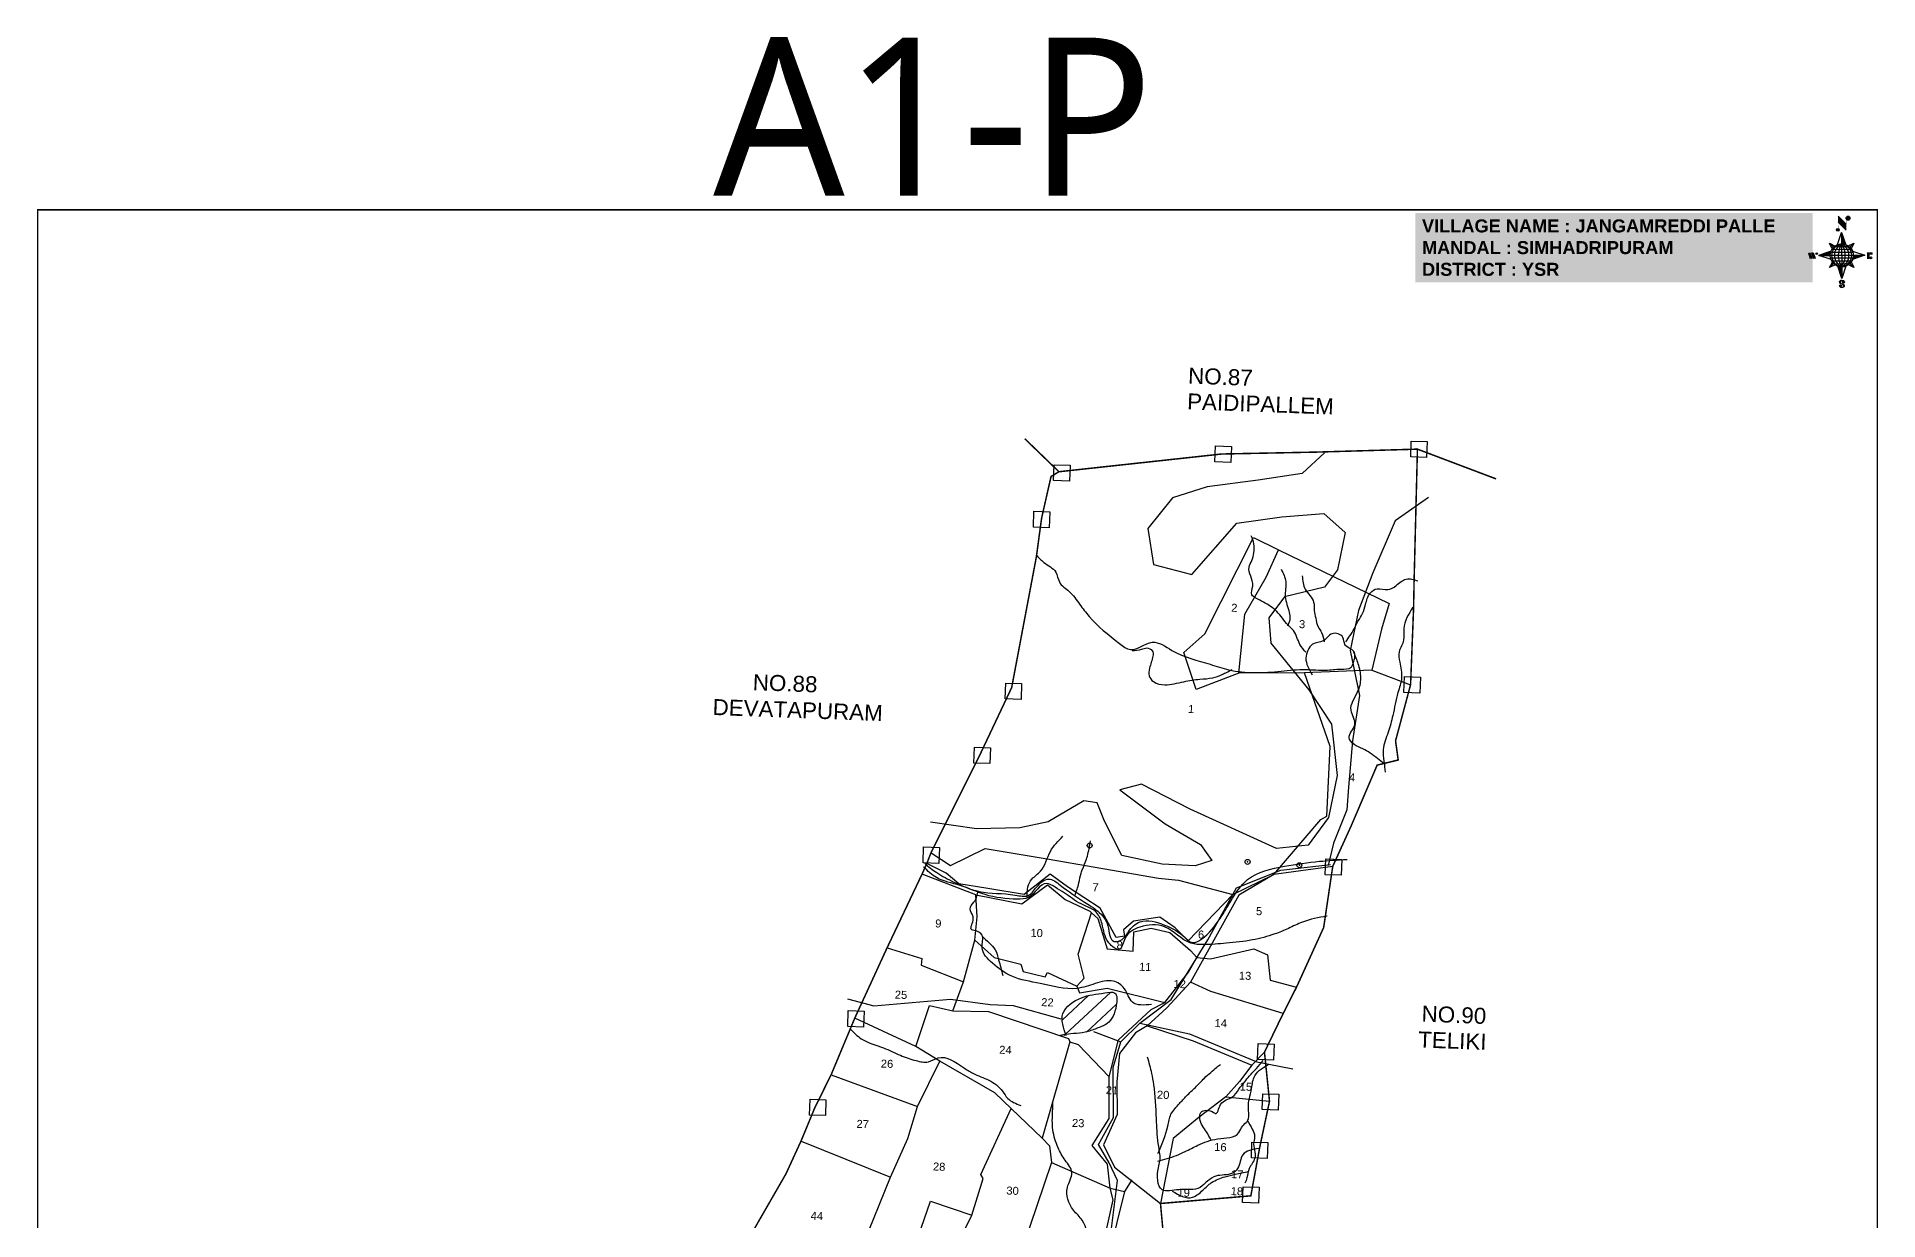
# Model space of a CAD drawing. Header units: inches. Extents: x 196880 to 211028, y 1621932 to 1627510.
# Drawn here: x 196880 to 200559, y 1625147 to 1627510 of the extents above; entities that cross this region are included whole.
import ezdxf
from ezdxf.enums import TextEntityAlignment as Align

# ---------------------------------------------------------------- set-up
doc = ezdxf.new("R2010")
doc.units = ezdxf.units.IN
doc.header["$LTSCALE"] = 15
doc.header["$MEASUREMENT"] = 0
doc.header["$PDMODE"] = 32
doc.header["$PDSIZE"] = 10
for name, color, linetype in [('bord', 1, 'Continuous'), ('BOUNDRY STONES', 240, 'Continuous'), ('CADAS', 1, 'Continuous'), ('PLOT', 7, 'Continuous'), ('PLOTS NO', 7, 'Continuous'), ('POINT', 2, 'Continuous'), ('ROADS', 1, 'Continuous'), ('STREAM', 4, 'Continuous'), ('TEXT', 1, 'Continuous'), ('VILLAGE BOUNADRY', 5, 'Continuous'), ('VILLAGE BOUNDRY', 5, 'Continuous')]:
    doc.layers.add(name, color=color, linetype=linetype)
doc.styles.get("Standard").update_dxf_attribs({"font": 'arial.ttf'})
doc.styles.add('TMS', font='trebuc.ttf')
pattern_1 = [(267.297113149, (-8720374.938, 50637915.138), (10.5367255337, -0.497431438), [])]
pattern_2 = [(357.297113149, (-8720374.938, 50637915.138), (0.497431438, 10.5367255337), [])]

# ---------------------------------------------------------------- blocks, each defined once
blk = doc.blocks.new('*X14')
at = {"color": 0, "linetype": 'Continuous'}
for p, q in [((6321.6, 240.5), (6322.3, 241.2)), ((6321.6, 240.3), (6322.3, 241)), ((6321.6, 240.1), (6322.3, 240.8)), ((6321.6, 239.9), (6322.4, 240.7)), ((6321.6, 239.8), (6322.4, 240.6)), ((6321.6, 239.6), (6322.5, 240.5)), ((6321.6, 239.4), (6322.5, 240.3)), ((6321.6, 239.2), (6322.6, 240.2)), ((6321.7, 239.1), (6322.6, 240.1)), ((6321.8, 240.8), (6322.4, 241.4)), ((6321.8, 239), (6322.7, 240)), ((6321.8, 239), (6322.8, 239.9)), ((6321.9, 238.9), (6322.9, 239.8)), ((6322, 238.8), (6323, 239.7)), ((6322.1, 241.3), (6322.4, 241.6)), ((6322.1, 238.7), (6323.1, 239.6)), ((6322.2, 238.6), (6323.1, 239.6)), ((6322.3, 238.5), (6323.2, 239.5)), ((6322.4, 238.5), (6323.3, 239.4)), ((6322.5, 238.4), (6323.4, 239.3)), ((6322.7, 238.4), (6323.6, 239.3)), ((6322.8, 238.3), (6323.7, 239.2)), ((6322.9, 238.3), (6323.8, 239.1)), ((6323.1, 238.2), (6323.9, 239.1)), ((6323.2, 238.2), (6324, 239)), ((6323.3, 238.2), (6324.2, 239)), ((6323.5, 238.1), (6324.3, 238.9)), ((6323.7, 238.1), (6324.4, 238.9)), ((6323.8, 238.1), (6324.6, 238.8)), ((6324.1, 238.2), (6324.7, 238.8)), ((6324.3, 238.3), (6324.9, 238.8)), ((6324.6, 238.3), (6325.1, 238.8)), ((6324.8, 238.4), (6325.2, 238.8)), ((6325.1, 238.5), (6325.4, 238.8)), ((6325.4, 238.6), (6325.6, 238.8))]:
    blk.add_line(p, q, dxfattribs=at)
blk = doc.blocks.new('*X13')
at = {"color": 0, "linetype": 'Continuous'}
for p, q in [((6324.4, 240.3), (6324.5, 240.4)), ((6324.6, 240.3), (6324.8, 240.5)), ((6324.7, 240.2), (6325, 240.5)), ((6324.8, 240.2), (6325.2, 240.6)), ((6325, 240.1), (6325.5, 240.6)), ((6325.1, 240.1), (6325.6, 240.6)), ((6325.2, 240), (6325.8, 240.6)), ((6325.3, 240), (6326, 240.6)), ((6325.4, 239.9), (6326.1, 240.6)), ((6325.5, 239.8), (6326.2, 240.5)), ((6325.6, 239.8), (6326.3, 240.5)), ((6325.7, 239.7), (6326.5, 240.4)), ((6325.9, 239.6), (6326.6, 240.3)), ((6326, 239.5), (6326.7, 240.3)), ((6326, 239.4), (6326.8, 240.2)), ((6326.1, 239.3), (6327, 240.2)), ((6326.2, 239.3), (6327.1, 240.1)), ((6326.3, 239.2), (6327.1, 240)), ((6326.4, 239.1), (6327.2, 239.9)), ((6326.5, 239), (6327.3, 239.8)), ((6326.5, 238.9), (6327.4, 239.7)), ((6326.6, 238.8), (6327.5, 239.6)), ((6326.7, 238.7), (6327.5, 239.5)), ((6326.8, 238.6), (6327.6, 239.4)), ((6326.8, 238.5), (6327.7, 239.3)), ((6326.8, 236.5), (6327.4, 237)), ((6326.9, 238.3), (6327.8, 239.2)), ((6326.9, 238.2), (6327.9, 239.1)), ((6326.9, 236.8), (6327.6, 237.4)), ((6327, 238.1), (6327.8, 239)), ((6327, 237.9), (6327.8, 238.8)), ((6327, 237.8), (6327.8, 238.6)), ((6327, 237.6), (6327.8, 238.4)), ((6327, 237.4), (6327.8, 238.2)), ((6327, 237.3), (6327.8, 238)), ((6327, 237.1), (6327.8, 237.9))]:
    blk.add_line(p, q, dxfattribs=at)
blk = doc.blocks.new('H')
at = {"layer": 'bord', "extrusion": (0.000427885, 0.004792, 0.999988)}
h = blk.add_hatch(dxfattribs=at)
h.set_pattern_fill('LINE', color=8, scale=84.387686, angle=-2.7029, style=0)
h.set_pattern_definition(pattern_2)
h.paths.add_polyline_path([(-492, 786, -0.090992), (-448, 775), (-486, 912)])
h = blk.add_hatch(dxfattribs=at)
h.set_pattern_fill('LINE', color=8, scale=84.387686, angle=-92.7029, style=0)
h.set_pattern_definition(pattern_1)
h.paths.add_polyline_path([(-625, 665, -0.090992), (-615, 710), (-751, 671)])
h = blk.add_hatch(dxfattribs=at)
h.set_pattern_fill('LINE', color=8, scale=84.387686, angle=-92.7029, style=0)
h.set_pattern_definition(pattern_1)
h.paths.add_polyline_path([(-246, 647), (-372, 653, -0.090992), (-382, 609)])
h = blk.add_hatch(dxfattribs=at)
h.set_pattern_fill('LINE', color=8, scale=84.387686, angle=-2.7029, style=0)
h.set_pattern_definition(pattern_2)
h.paths.add_polyline_path([(-504, 533, -0.090992), (-549, 543), (-510, 406)])
for p, q in [((-519, 1020, -1217), (-435, 927, -1216)), ((-516, 1087, -1217), (-432, 994, -1217)), ((-538, 774, -1216), (-487, 906, -1216)), ((-487, 906, -1216), (-493, 780, -1216)), ((-487, 906, -1216), (-448, 769, -1216)), ((-865, 701, -1215), (-847, 638, -1215)), ((-847, 700, -1215), (-829, 637, -1215)), ((-829, 699, -1215), (-811, 636, -1215)), ((-829, 699, -1215), (-811, 698, -1215)), ((-811, 698, -1215), (-794, 635, -1215)), ((-752, 665, -1215), (-615, 704, -1215)), ((-752, 665, -1215), (-625, 659, -1215)), ((-619, 614, -1215), (-752, 665, -1215)), ((-627, 794, -1216), (-567, 760, -1216)), ((-627, 794, -1216), (-584, 747, -1215)), ((-599, 731, -1215), (-627, 794, -1216)), ((-421, 753, -1216), (-359, 781, -1216)), ((-359, 781, -1216), (-405, 739, -1216)), ((-359, 781, -1216), (-392, 721, -1215)), ((-246, 641, -1215), (-383, 603, -1215)), ((-379, 693, -1215), (-246, 641, -1215)), ((-373, 647, -1215), (-246, 641, -1215)), ((-213, 669, -1215), (-217, 601, -1215)), ((-197, 600, -1215), (-194, 668, -1215)), ((-639, 526, -1214), (-606, 585, -1215)), ((-639, 526, -1214), (-593, 568, -1215)), ((-577, 553, -1215), (-639, 526, -1214)), ((-511, 400, -1214), (-549, 537, -1214)), ((-460, 533, -1215), (-511, 400, -1214)), ((-505, 527, -1214), (-511, 400, -1214)), ((-371, 513, -1214), (-431, 546, -1215)), ((-371, 513, -1214), (-414, 560, -1215)), ((-399, 576, -1215), (-371, 513, -1214))]:
    blk.add_line(p, q, dxfattribs=at)
at = {"layer": 'bord', "color": 8, "linetype": 'ByBlock', "extrusion": (0.000427885, 0.004792, 0.999988)}
for p, q in [((-373, 647, -1215), (-625, 659, -1215)), ((-378, 616, -1215), (-623, 628, -1215)), ((-375, 679, -1215), (-620, 691, -1215)), ((-386, 711, -1215), (-605, 722, -1215)), ((-411, 744, -1216), (-578, 752, -1216)), ((-493, 780, -1216), (-505, 527, -1214)), ((-392, 585, -1215), (-611, 595, -1215)), ((-420, 555, -1215), (-587, 562, -1215))]:
    blk.add_line(p, q, dxfattribs=at)
at = {"layer": 'bord', "extrusion": (0.000427885, 0.004792, 0.999988), "elevation": -1212}
for points, const_width in [([(-522, 960), (-516, 1093)], 1.61), ([(-434, 933), (-428, 1066)], 1.61), ([(-870, 707), (-846, 706)], 0.642), ([(-829, 643), (-855, 644)], 0.642), ([(-829, 643), (-821, 678)], 0.642), ([(-811, 642), (-784, 641)], 0.642), ([(-793, 641), (-782, 694)], 0.642), ([(-223, 676), (-174, 673)], 0.706), ([(-195, 645), (-185, 644)], 0.706), ([(-177, 605), (-226, 607)], 0.706)]:
    blk.add_lwpolyline(points, dxfattribs=dict(at, const_width=const_width))
for points, const_width in [([(-414, 1073, 1), (-398, 1058, 1)], 22.3), ([(-530, 950, 1), (-520, 939, 1)], 14.8), ([(-776, 697, 1), (-769, 690, 1)], 8.9), ([(-180, 618, 1), (-173, 611, 1)], 9.79), ([(-178, 667, 1), (-171, 660, 1)], 9.79), ([(-525, 322, 1), (-533, 329, 1)], 11.1), ([(-490, 362, 1), (-498, 369, 1)], 11.1)]:
    blk.add_lwpolyline(points, format="xyb", close=True, dxfattribs=dict(at, const_width=const_width))
for points in [[(-537, 317), (-531, 310), (-520, 307), (-505, 307), (-494, 310), (-486, 318), (-487, 326), (-491, 333), (-494, 336), (-503, 341), (-522, 347), (-530, 352), (-534, 355), (-537, 363), (-537, 373), (-530, 381), (-520, 384), (-504, 384), (-493, 380), (-487, 373)], [(-522, 348), (-526, 354), (-528, 361), (-528, 371), (-526, 375), (-521, 381), (-515, 384)], [(-505, 307), (-499, 312), (-497, 319), (-497, 327), (-501, 335), (-509, 343)]]:
    blk.add_lwpolyline(points, dxfattribs=at)
at = {"layer": 'bord', "extrusion": (0.000427885, 0.004792, 0.999988)}
for centre, radius in [((-406, 1065, -1212), 22.3), ((-525, 944, -1212), 14.8), ((-773, 694, -1212), 8.9), ((-498, 659, -1212), 127), ((-177, 615, -1212), 9.79), ((-174, 663, -1212), 9.79), ((-529, 325, -1212), 11.1), ((-494, 365, -1212), 11.1)]:
    blk.add_circle(centre, radius, dxfattribs=at)
at = {"layer": 'bord', "color": 8, "linetype": 'ByBlock', "extrusion": (0.000427885, 0.004792, 0.999988)}
for centre, radius, start, end in [((-482, 658, -1212), 128, 94.9254, 259.6691), ((-437, 656, -1212), 141, 113.2864, 241.308), ((-316, 651, -1212), 222, 142.5892, 212.0053), ((-560, 662, -1212), 141, 293.2864, 61.308), ((-681, 668, -1212), 222, 322.5892, 32.0053), ((-515, 660, -1212), 128, 274.9254, 79.6691)]:
    blk.add_arc(centre, radius, start, end, dxfattribs=at)
at = {"layer": 'bord', "extrusion": (0.000427885, 0.004792, 0.999988)}
for points in [[(-516, 1093, -1212), (-431, 1000, -1212), (-519, 1026, -1212), (-434, 933, -1212)], [(-864, 707, -1212), (-846, 706, -1212), (-846, 644, -1212), (-829, 643, -1212)], [(-829, 705, -1212), (-811, 704, -1212), (-811, 642, -1212), (-793, 641, -1212)], [(-193, 674, -1212), (-197, 606, -1212), (-213, 675, -1212), (-216, 607, -1212)]]:
    blk.add_solid(points, dxfattribs=at)
at = {"layer": 'bord', "extrusion": (0.000427885, 0.004792, 0.999988), "xscale": 7.977342409717546, "yscale": 7.977342409717546, "zscale": 7.977342409717546, "rotation": 138.0840426661453}
for name, p in [('*X13', (38301, -31929, -1212)), ('*X14', (38314, -31951, -1212))]:
    blk.add_blockref(name, p, dxfattribs=at)

msp = doc.modelspace()

# ---------------------------------------------------------------- hatches: boundary and pattern name
at = {"layer": 'STREAM'}
h = msp.add_hatch(dxfattribs=at)
h.set_pattern_fill('ANSI31', color=256, scale=7.994443, angle=-2.0676)
h.set_pattern_definition([(42.932401, (173658.556, 1913354.692), (-17.2888125, 18.583892), [])])
edge = h.paths.add_edge_path()
edge.add_spline(control_points=[(198924.7, 1625515.3), (198926.9, 1625515.7), (198935.7, 1625517.2), (198952.2, 1625519.6), (198975.1, 1625520.1), (198996.7, 1625529.4), (199025.6, 1625539.5), (199037.2, 1625567), (199039.8, 1625605.2), (199001.6, 1625597.8), (198968.1, 1625595.6), (198919.6, 1625562.8), (198931.1, 1625530.4), (198936.6, 1625514.8)], knot_values=[0, 0, 0, 0, 0.854671, 3.337541, 6.292259, 9.296337, 12.179174, 17.249689, 20.387722, 22.895636, 28.860402, 34.941657, 40.521947, 40.521947, 40.521947, 40.521947], degree=3, periodic=0)

# ---------------------------------------------------------------- linework, layer by layer
at = {"layer": 'BOUNDRY STONES'}
for points in [[(199626, 1626702.3), (199657.8, 1626701.2), (199656.6, 1626669.4), (199624.9, 1626670.6)], [(199235, 1626692.6), (199266.8, 1626691.5), (199265.6, 1626659.7), (199233.8, 1626660.9)], [(198912.6, 1626655.2), (198944.4, 1626654), (198943.2, 1626622.3), (198911.5, 1626623.4)], [(198872.2, 1626562.1), (198903.9, 1626561), (198902.8, 1626529.3), (198871, 1626530.4)], [(198815.8, 1626219.1), (198847.6, 1626217.9), (198846.4, 1626186.2), (198814.6, 1626187.3)], [(199612.3, 1626231.9), (199644.1, 1626230.7), (199642.9, 1626199), (199611.1, 1626200.1)], [(198753.6, 1626091.1), (198785.3, 1626090), (198784.2, 1626058.2), (198752.4, 1626059.4)], [(198651.7, 1625891.9), (198683.5, 1625890.8), (198682.3, 1625859), (198650.6, 1625860.2)], [(199455.4, 1625868.1), (199487.2, 1625867), (199486, 1625835.2), (199454.3, 1625836.4)], [(198501.2, 1625564.9), (198533, 1625563.8), (198531.9, 1625532), (198500.1, 1625533.2)], [(199320.2, 1625499), (199352, 1625497.9), (199350.8, 1625466.1), (199319.1, 1625467.3)], [(198424.9, 1625388.1), (198456.7, 1625387), (198455.5, 1625355.2), (198423.7, 1625356.4)], [(199329.4, 1625399), (199361.2, 1625397.9), (199360, 1625366.2), (199328.2, 1625367.3)], [(199307.7, 1625302.5), (199339.5, 1625301.4), (199338.3, 1625269.6), (199306.6, 1625270.8)], [(199290, 1625213.3), (199321.8, 1625212.2), (199320.7, 1625180.4), (199288.9, 1625181.6)]]:
    msp.add_lwpolyline(points, close=True, dxfattribs=at)
at = {"layer": 'PLOT'}
for points in [[(198666.6, 1625880.3), (198705.5, 1625855), (198774.8, 1625888.9), (198898.3, 1625867.8), (199120.7, 1625829.3), (199160.8, 1625825.7), (199269.6, 1625796.6), (199351.4, 1625836.5), (199445, 1625946.3), (199457.1, 1625953.4), (199464.2, 1626092.4), (199412.7, 1626239.2), (199281.4, 1626238.6), (199196.6, 1626206.3), (199171.4, 1626280), (199213.5, 1626317.1), (199310.5, 1626509.9), (199360.5, 1626485.1), (199581.7, 1626378), (199566.6, 1626326.8), (199547, 1626244.5), (199624.6, 1626215.8)], [(199281.4, 1626238.6), (199293.6, 1626356.7), (199336, 1626430.6), (199360.5, 1626485.1)], [(199547, 1626244.5), (199412.7, 1626239.2)], [(199269.6, 1625796.6), (199180.4, 1625704.6), (199154.1, 1625730.2), (199123.8, 1625751.6), (199071.1, 1625743.9), (199050.8, 1625726.3), (199052.9, 1625713.5), (199036.3, 1625711), (199004.8, 1625769.8), (198939.1, 1625812), (198904.6, 1625837.4), (198853, 1625796.8), (198779.8, 1625809.1), (198722.4, 1625818.4), (198696.6, 1625839.6), (198658.1, 1625858.6)], [(199469.1, 1625853), (199351.4, 1625836.5)], [(198520.7, 1625071), (198585.4, 1625232.3), (198620.3, 1625309.8), (198639.8, 1625373.4), (198683.9, 1625464.3), (198636.2, 1625493.3), (198663.8, 1625575.3), (198710.5, 1625564.5), (198731.4, 1625622.7), (198754.2, 1625705.9), (198759.1, 1625752.3), (198756.4, 1625796.4), (198648.6, 1625837.4)], [(198756.4, 1625796.4), (198848.1, 1625778), (198899, 1625816.3), (198934.9, 1625786.8), (198984.1, 1625763.7), (198986.9, 1625760), (199000.1, 1625748.7), (199018.4, 1625688.3), (199070.6, 1625683.9), (199071.9, 1625722), (199106.4, 1625729.4), (199143.4, 1625721.1), (199185, 1625684.9), (199197.4, 1625671.1), (199224.8, 1625668.2), (199311.4, 1625688.4), (199339, 1625676.3), (199344.1, 1625626), (199396.9, 1625612.1)], [(199351.4, 1625836.5), (199281.8, 1625795.2), (199184.7, 1625621.6), (199137.9, 1625570.3), (199098.2, 1625534.9), (199075.4, 1625520.7), (199043, 1625479.1), (199037.8, 1625422.7), (199038.2, 1625357.5), (199010.9, 1625296.7), (199033.2, 1625252.6), (199125, 1625179.8)], [(198754.2, 1625705.9), (198793, 1625671), (198846.2, 1625657.8), (198850.8, 1625643.4), (198894.5, 1625632.7), (198899.1, 1625641.2), (198957.8, 1625614), (198972.6, 1625629.9), (198960.5, 1625677.4), (198986.9, 1625760)], [(198578.7, 1625690.1), (198648.3, 1625668.8), (198647, 1625655.9), (198731.4, 1625622.7)], [(198606.8, 1624786.7), (198680.7, 1624789.5), (198738.6, 1624795), (198796.4, 1624807.3), (198818.7, 1624812.8), (198848.3, 1624818.6), (198876.7, 1624831.5), (198884.6, 1624847.7), (198926.8, 1624870.4), (198964.6, 1624948.3), (198982.8, 1625000.2), (198998.9, 1625045.7), (199030.2, 1625187.1), (199024.8, 1625210.6), (199019.4, 1625258.5), (198988.7, 1625295.7), (199022.3, 1625349.8), (199022.8, 1625432.9), (199040.9, 1625506.9), (199106.3, 1625567.3), (199133.4, 1625580.9), (199181, 1625641.7), (199197.4, 1625671.1)], [(198957.8, 1625614), (198963, 1625600.8), (199018.7, 1625610), (199133.4, 1625580.9)], [(199370, 1625559), (199225.4, 1625603.3), (199184.7, 1625621.6)], [(198710.5, 1625564.5), (198781.1, 1625562.9), (198941.2, 1625509.6), (198943.9, 1625502.8), (198960.5, 1625497.6), (199022.8, 1625432.9)], [(198636.2, 1625493.3), (198514.2, 1625549.8)], [(199098.2, 1625534.9), (199190.4, 1625504.3), (199307.4, 1625455.8), (199332.7, 1625482.1)], [(198943.9, 1625502.8), (198888.6, 1625310.1), (198826.7, 1625369.3), (198794.4, 1625400.8), (198683.9, 1625464.3)], [(199307.4, 1625455.8), (199282.6, 1625423.6), (199255.5, 1625392.7), (199202.3, 1625352.3), (199150.3, 1625309.6), (199125, 1625179.8)], [(198467, 1625436.8), (198639.8, 1625373.4)], [(199255.5, 1625392.7), (199342.8, 1625384)], [(198617.2, 1625043.9), (198665.5, 1625184.5), (198747.8, 1625156.4), (198770.7, 1625229.4), (198766.4, 1625237.9), (198826.7, 1625369.3)], [(198406.9, 1625304.5), (198585.4, 1625232.3)], [(198888.6, 1625310.1), (198903.4, 1625294.9), (198907.6, 1625261.7), (199024.8, 1625210.6), (199052.9, 1625203.9)], [(198907.6, 1625261.7), (198849.3, 1625090.8), (198768, 1625112.6), (198734.2, 1625127.6), (198747.8, 1625156.4)], [(199067.9, 1625226.9), (199052.9, 1625203.9), (199022.5, 1625080), (199022.7, 1625038.7), (199021.1, 1624985), (199063.4, 1624910.6), (199096.7, 1624904.7)]]:
    msp.add_lwpolyline(points, dxfattribs=at)
at = {"layer": 'POINT'}
for p in [(198983.5, 1625894.6), (199299, 1625862, 133), (199402.4, 1625855.4)]:
    msp.add_point(p, dxfattribs=at)
at = {"layer": 'ROADS'}
for points in [[(199452.4, 1626679), (199408.1, 1626637.9), (199320.2, 1626624.1), (199218.1, 1626610.7), (199148.8, 1626589), (199099.5, 1626527.6), (199111, 1626455.9), (199187.5, 1626436.1), (199277.7, 1626538.7), (199367.6, 1626551), (199451.4, 1626557.7), (199494.2, 1626519.7), (199478.9, 1626445.5), (199452.4, 1626410.4), (199373, 1626391.4), (199341.3, 1626349.3), (199345.3, 1626298.7), (199421.2, 1626205.4), (199466.8, 1626137.2), (199477.8, 1626034.8), (199460.7, 1625950.9), (199420.3, 1625895.5), (199356.8, 1625888.6), (199184.4, 1625967.5), (199087.1, 1626017.1), (199043.9, 1626005.6), (199134.3, 1625938.2), (199204.7, 1625896.8), (199227.9, 1625864.9), (199194.4, 1625853.9), (199128.4, 1625857.3), (199047.9, 1625874.8), (199013.4, 1625943), (198998.7, 1625980), (198972.1, 1625983.9), (198900.6, 1625941.8), (198843.8, 1625929.7), (198757.2, 1625928), (198665.3, 1625941)], [(199660.1, 1626589.7), (199593.6, 1626542.9), (199549.5, 1626439.4), (199520.4, 1626364.2), (199503.8, 1626283.9), (199522.7, 1626194.2), (199508.5, 1626103.6), (199500.5, 1626011.1), (199497.2, 1625965.6), (199470.7, 1625899.5), (199459.7, 1625854.7)], [(199084, 1625539.6), (199146.3, 1625587), (199219.4, 1625706.4), (199277, 1625810.3), (199365.6, 1625845.4), (199464.7, 1625856.5)], [(198500, 1625588.7), (198552.2, 1625574.7), (198705.2, 1625587.6), (198784.6, 1625577.5), (198830.6, 1625575.2), (198925.7, 1625548.7)], [(198991.2, 1625523), (199045.6, 1625502.5), (199084, 1625539.6), (199183, 1625518.5), (199317.4, 1625463), (199389.1, 1625448.6)], [(198327.9, 1624844.2), (198387, 1624811.2), (198444, 1624790.3), (198469.4, 1624769.8), (198483.9, 1624737.5), (198522.7, 1624711.9), (198572.1, 1624733.5), (198602.7, 1624782.1), (198694, 1624784.2), (198851.9, 1624811.3), (198905.4, 1624848.8), (198929.7, 1624870.8), (199000.9, 1625009.8), (199026.7, 1625124.3), (199038.8, 1625226), (199022.5, 1625260.9), (199000.9, 1625297.4), (199030.9, 1625351.7), (199030.7, 1625451.6), (199045.6, 1625502.5)]]:
    msp.add_lwpolyline(points, dxfattribs=at)
at = {"layer": 'STREAM'}
for points in [[(199415.5, 1626280.6), (199403.6, 1626296.2), (199390.8, 1626323.8), (199379.8, 1626334.7), (199357.4, 1626362.2), (199330.9, 1626380.3), (199315.5, 1626388.9), (199307.7, 1626395.4), (199309.3, 1626412.9), (199302, 1626450.5), (199307.7, 1626463.7), (199311.6, 1626479.2), (199311.8, 1626496.8), (199306.2, 1626513.2)], [(198876.5, 1626475.4), (198892.1, 1626460), (198915.7, 1626440.6), (198923.1, 1626420.9), (198942.4, 1626402.1), (198963.4, 1626376.6), (198982.5, 1626352.1), (199043, 1626298.2), (199065, 1626286), (199108.4, 1626300.6), (199147.8, 1626284.4), (199224.4, 1626256.5), (199261.2, 1626245.6), (199366, 1626242.8), (199415.6, 1626246.2), (199455.1, 1626244.8), (199485.2, 1626247), (199505.8, 1626250.6), (199510.4, 1626259.5), (199511.2, 1626282.3), (199493.6, 1626295.8), (199489.4, 1626310.2), (199467.8, 1626317.6), (199450.1, 1626303.5), (199428.9, 1626296.7), (199419.4, 1626284.2), (199415.5, 1626269.1), (199428.1, 1626235.8)], [(199366.2, 1626446.2), (199375.3, 1626421.6), (199374.3, 1626392.2), (199382.2, 1626360), (199383.1, 1626346.1), (199378.8, 1626333)], [(199408.1, 1626433.3), (199414.3, 1626406.4), (199431, 1626380.6), (199432.3, 1626363.9), (199435.1, 1626349), (199439.7, 1626331.7), (199446.9, 1626320), (199452, 1626301.3)], [(199495.3, 1626301.2), (199503.4, 1626313.7), (199512, 1626327.2), (199520.2, 1626343.1), (199528.8, 1626358), (199534.7, 1626375.9), (199544.1, 1626398.9), (199557.7, 1626407.4), (199579.1, 1626405.7), (199595.6, 1626413.7), (199616.1, 1626426.7), (199639.3, 1626423)], [(199629.3, 1626370.4), (199611.1, 1626327.8), (199610.8, 1626304.9), (199601.8, 1626281.5), (199603, 1626260.5), (199606.6, 1626228.9), (199599.4, 1626200.2), (199589.1, 1626154.2), (199579.8, 1626120.7), (199570, 1626086.3), (199571.5, 1626062.9), (199574.1, 1626041)], [(199068.4, 1626284.1), (199087.5, 1626286.7), (199097.6, 1626289.2), (199108.3, 1626283.6), (199106.6, 1626260.8), (199103.3, 1626248.6), (199102.3, 1626233.8), (199110.9, 1626222.1), (199133.5, 1626215.6), (199171.4, 1626221.8), (199203.9, 1626226.8), (199229.3, 1626229.7), (199248.1, 1626236.2), (199268, 1626246.4)], [(199571.8, 1626057.7), (199558.4, 1626068.6), (199529.1, 1626087.8), (199511.8, 1626096.5), (199501.8, 1626110.2), (199513.2, 1626135.5), (199505.7, 1626164.8), (199518.9, 1626201.4), (199525.2, 1626229.3), (199520, 1626257.5), (199511.3, 1626280.5)], [(198858.7, 1625791.3), (198860, 1625812), (198868.3, 1625827.7), (198885, 1625843.2), (198905.1, 1625882.9), (198930, 1625913.1)], [(198953.8, 1625794.6), (198962, 1625820.2), (198966.3, 1625839.7), (198969.7, 1625848.4), (198978.9, 1625873.5), (198985.2, 1625903.9)], [(199457.9, 1625753.5), (199408.4, 1625741.7), (199380.7, 1625729.1), (199353.1, 1625718), (199308.8, 1625706), (199256.3, 1625699.6), (199211.6, 1625696.7), (199185.3, 1625699.9), (199133.3, 1625732.3), (199083.9, 1625731.7), (199054.3, 1625709.6), (199042.5, 1625687.5), (199021.9, 1625700.1), (199008.3, 1625738.3), (198997.5, 1625760.7), (198966.4, 1625777.9), (198932.7, 1625800.2), (198914.7, 1625811.2), (198897.1, 1625818.7), (198861, 1625790.9), (198839.2, 1625787.5), (198774.6, 1625796.7), (198724.5, 1625814.9), (198677.8, 1625830.5), (198651.8, 1625851.9)], [(198653.9, 1625858.8), (198678, 1625840.5), (198712.4, 1625821.6), (198762.5, 1625803), (198835, 1625795.6), (198860.5, 1625794.7), (198877.7, 1625812), (198901.5, 1625827.7), (198924.6, 1625815.6), (198973.1, 1625781.8), (198999.9, 1625763.3), (199019.7, 1625734), (199032.5, 1625703.1), (199046, 1625705.6), (199060.9, 1625722.5), (199084.1, 1625742.3), (199133.1, 1625735.8), (199174, 1625710.9), (199186.3, 1625701.4), (199217.4, 1625716.4), (199251.3, 1625760), (199265.3, 1625783.3), (199299, 1625826.9), (199372.7, 1625853.1), (199442.5, 1625863.1), (199497.6, 1625866.8)], [(199107.3, 1625577.2), (199068.8, 1625581.9), (199052.6, 1625609.2), (199030.7, 1625623.8), (198994.7, 1625618.9), (198958.1, 1625609.3), (198884.5, 1625619.1), (198828.3, 1625633.5), (198789.1, 1625659.9), (198768.7, 1625691.1), (198768.6, 1625715.5), (198752.8, 1625725.1), (198748, 1625726.2), (198750.6, 1625744.7), (198750, 1625754.3), (198744.8, 1625767.8), (198751.9, 1625781.4), (198756, 1625787.4), (198759.8, 1625801.6)], [(198768.6, 1625713.6), (198782.9, 1625700.2), (198794.8, 1625686.4), (198801.7, 1625666.6), (198810.1, 1625635.3)], [(198936.6, 1625514.8), (198930.1, 1625559), (198967, 1625590.6), (199013.7, 1625600.3), (199033.8, 1625600.1), (199036.7, 1625575.2), (199018.2, 1625539.1), (198997.3, 1625529.3), (198974.6, 1625521.6), (198951.1, 1625519.1), (198931.4, 1625516.5), (198924.7, 1625515.3)], [(198505.4, 1625528.8), (198527.3, 1625508.7), (198571.5, 1625490.6), (198605.4, 1625475.7), (198636.6, 1625465.2), (198661.5, 1625462.8), (198680.7, 1625470.6), (198731.4, 1625451.4), (198749.9, 1625439.9), (198782.4, 1625426), (198809.4, 1625403.8), (198819.8, 1625389.7), (198845.7, 1625375.6)], [(199321.6, 1625289.8), (199289.5, 1625277.3), (199279.1, 1625249.4), (199268.8, 1625240.3), (199235.5, 1625234.4), (199219.6, 1625225.1), (199204, 1625212), (199161.4, 1625207.4), (199128.3, 1625207.2), (199120.9, 1625251.3), (199123.8, 1625264.4), (199121.5, 1625293.3), (199118.6, 1625318.4), (199116.9, 1625349.1), (199111.8, 1625417.5), (199107.8, 1625439.4), (199099.1, 1625471.8)], [(199119.5, 1625264.1), (199157.2, 1625275.9), (199174, 1625283.4), (199199.5, 1625296.1), (199239.2, 1625308.8), (199281.7, 1625321.5), (199289.2, 1625334.9), (199298, 1625343.5), (199300.5, 1625372.7), (199302.5, 1625388.7), (199307, 1625409.5), (199313.2, 1625434.7), (199326.9, 1625448.9), (199341.8, 1625457.8)], [(199120, 1625279.8), (199139.5, 1625334.3), (199146, 1625358.1), (199162.8, 1625379.2), (199177.1, 1625394.8), (199194.7, 1625411.6), (199212.8, 1625430.3), (199225.5, 1625441.6), (199237.2, 1625451.6), (199245, 1625457.4)], [(199226.3, 1625306.2), (199217, 1625322.6), (199203.8, 1625349), (199205.7, 1625361.7), (199231.2, 1625361.7), (199234.4, 1625359.7), (199245, 1625377.3), (199268.7, 1625392.5), (199281.5, 1625408), (199293.4, 1625422.7), (199302.3, 1625434.2), (199317, 1625449.7), (199329.8, 1625465.3)], [(199010.8, 1624968), (199006.3, 1624998.3), (199015.3, 1625025.3), (199031.1, 1625046.4), (199034.7, 1625055.2), (198991, 1625099.2), (198968.7, 1625146.2), (198951, 1625166.7), (198939, 1625211.9), (198948, 1625241.5), (198934.7, 1625266), (198920.5, 1625291.1), (198910, 1625326.8), (198909.5, 1625364.5), (198910.2, 1625382.9)], [(199298.2, 1625345.4), (199308.4, 1625328.5), (199313.1, 1625313.7), (199311.1, 1625298.2), (199313.8, 1625282), (199313.4, 1625270.3), (199302.2, 1625249.4), (199297.8, 1625231.2), (199293.6, 1625220.5)], [(199148.1, 1625204.5), (199189.2, 1625192.2), (199209.5, 1625206.5), (199227.1, 1625221.5), (199254, 1625233.2), (199274.4, 1625238.2), (199300.6, 1625243.4)]]:
    msp.add_spline(points, degree=3, dxfattribs=at)
at = {"layer": 'VILLAGE BOUNADRY', "const_width": 3}
msp.add_lwpolyline([(196881.8, 1627164.2), (200557.2, 1627164.2), (200557.2, 1622324.7), (196881.8, 1622324.7)], close=True, dxfattribs=at)
at = {"layer": 'VILLAGE BOUNDRY', "const_width": 3}
for points in [[(198854, 1626706.9), (198922.1, 1626641.1), (199247.3, 1626676.5), (199436.3, 1626680.3), (199638.3, 1626686.2), (199795.4, 1626626.8), (199638.3, 1626686.2), (199631.7, 1626425.8), (199630.6, 1626367.9), (199624.6, 1626215.8), (199594.6, 1626103.7), (199599.9, 1626065.4), (199557.8, 1626055.2), (199506.6, 1625935.4), (199469.1, 1625853), (199451, 1625731), (199396.9, 1625612.1), (199370, 1625559), (199332.7, 1625482.1), (199342.8, 1625384), (199323.2, 1625291.8), (199305.5, 1625195.1), (199125, 1625179.8), (199131.9, 1625104.4)], [(198302, 1625109.1), (198376.8, 1625239), (198406.9, 1625304.5), (198434.4, 1625370.9), (198467, 1625436.8), (198514.2, 1625549.8), (198578.7, 1625690.1), (198648.6, 1625837.4), (198658.1, 1625858.6), (198666.6, 1625880.3), (198765.6, 1626078.6), (198827.7, 1626210), (198877.1, 1626471.5), (198887.5, 1626548.4), (198906.4, 1626631.7), (198922.1, 1626641.1)]]:
    msp.add_lwpolyline(points, dxfattribs=at)

# ---------------------------------------------------------------- block references
at = {"layer": 'VILLAGE BOUNADRY', "color": 1, "xscale": 0.1811299280544328, "yscale": 0.1811299280544328, "zscale": 0.1811299280544328, "rotation": 3.078330600073182}
msp.add_blockref('H', (200582.5, 1626959.8, 220.1), dxfattribs=at)

# ---------------------------------------------------------------- texts
at = {"layer": 'CADAS', "color": 2, "style": 'TMS'}
msp.add_text('A1-P', height=315.69, dxfattribs=at).set_placement((198231.5, 1627192.5))
at = {"layer": 'PLOTS NO'}
for s, height, p in [('2', 16, (199272.6, 1626369.4)), ('3', 16, (199407.9, 1626336.7)), ('1', 16, (199186.3, 1626167.2)), ('4', 16, (199507.7, 1626030.7)), ('7', 16, (198995.3, 1625811.3)), ('9', 16, (198681.2, 1625739)), ('5', 16, (199322, 1625763.6)), ('10', 15.99, (198877.7, 1625720.1)), ('8', 16, (199043.6, 1625695.7)), ('6', 16, (199206.1, 1625716.9)), ('11', 15.99, (199094.6, 1625652.2)), ('13', 15.99, (199294, 1625634.7)), ('25', 15.99, (198606.7, 1625596.6)), ('12', 15.99, (199163.5, 1625618)), ('22', 15.99, (198899.2, 1625581.6)), ('14', 15.99, (199245.5, 1625539.8)), ('24', 15.99, (198815.3, 1625486.5)), ('26', 15.99, (198578.8, 1625458.9)), ('21', 15.99, (199028.1, 1625405.8)), ('15', 15.99, (199295.6, 1625413.1)), ('20', 15.99, (199130.4, 1625396.9)), ('27', 15.99, (198530.2, 1625338.5)), ('23', 15.99, (198960.7, 1625340.4)), ('16', 15.99, (199244.7, 1625292.5)), ('28', 15.99, (198682.9, 1625253.4)), ('17', 15.99, (199278.2, 1625238.1)), ('30', 15.99, (198829.5, 1625205.3)), ('19', 15.99, (199171.3, 1625201.4)), ('18', 15.99, (199277.7, 1625204.2)), ('44', 15.99, (198438.6, 1625155))]:
    msp.add_text(s, height=height, rotation=357.9324, dxfattribs=at).set_placement(p, align=Align.MIDDLE_CENTER)
at = {"layer": 'TEXT'}
for s, height, p in [('NO.87', 31.98, (199179.7, 1626817.2)), ('PAIDIPALLEM', 31.978, (199177.8, 1626765.8)), ('NO.88', 31.98, (198310.1, 1626205)), ('DEVATAPURAM', 31.978, (198229.8, 1626155.4)), ('NO.90', 31.98, (199646.2, 1625542.9)), ('TELIKI', 31.98, (199639.3, 1625491.5))]:
    msp.add_text(s, height=height, rotation=357.9324, dxfattribs=at).set_placement(p)
at = {"layer": 'VILLAGE BOUNADRY', "insert": (199647.4, 1627145), "char_height": 26, "width": 767.465, "attachment_point": 1, "bg_fill": 1, "box_fill_scale": 1.5, "bg_fill_color": 9, "bg_fill_transparency": 0}
msp.add_mtext('{\\fArial|b1|i0|c0|p34;\\C1;VILLAGE NAME :\\C5; JANGAMREDDI PALLE\\P\\C1;MANDAL : \\C5;SIMHADRIPURAM\\P\\C1;DISTRICT : \\C5;YSR}', dxfattribs=at)

doc.saveas('drawing.dxf')
